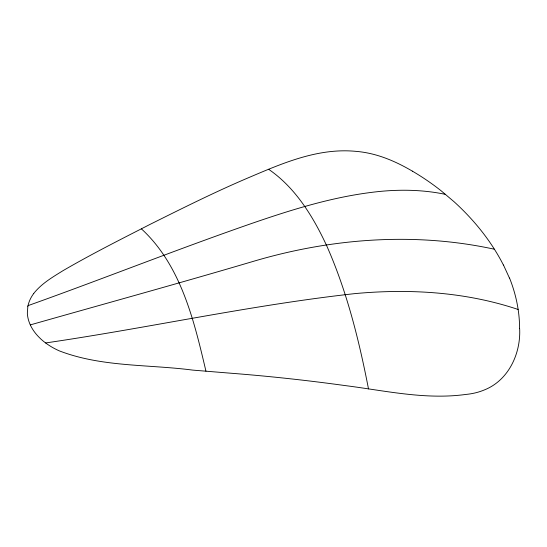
<?xml version="1.0" encoding="UTF-8"?>
<svg xmlns="http://www.w3.org/2000/svg" width="547" height="547" viewBox="0 0 547 547"><rect width="100%" height="100%" fill="white"/><g stroke="black" fill="none" stroke-linecap="round" stroke-linejoin="round"><path stroke-width="0.82" d="M519.65 328.644C520.915 353.492 508.553 380.336 484.478 389.888A59.555 43.767 13.9 0 1 465.818 394.442C425.47 399.98 385.238 390.674 345.362 385.614C307.202 380.35 268.898 376.165 230.492 373.191L192.735 370.107C148.435 364.309 101.653 367.181 59.322 350.873A57.244 42.071 13.9 0 1 40.943 339.119L38.687 336.89A50.249 36.929 13.9 0 1 27.343 313.151L27.829 306.676M33.709 293.5C41.469 283.578 52.608 277.124 63.144 270.594C91.609 254.054 121.024 239.237 150.322 224.249C182.411 208.27 214.492 192.216 247.483 178.144C281.507 163.669 317.239 147.881 355.119 151.28A77.865 57.223 13.9 0 1 364.637 152.449C381.649 155.321 397.607 162.466 412.39 171.156M28.041 305.629C102.898 278.915 176.749 249.453 251.852 223.402C292.645 209.344 334.224 196.366 377.293 191.703A250.82 136.189 -31.6 0 1 395.091 190.411C412.007 189.788 429.039 190.896 445.614 194.404M30.311 324.897C104.573 303.804 179.006 283.332 253.042 261.445C331.038 238.253 414.599 231.846 494.447 249.241M45.633 342.948C148.914 327.865 251.066 305.096 354.846 293.616C409.628 288.542 465.716 291.9 518.146 309.479M268.645 169.296C295.612 187.826 313.24 216.776 326.771 245.931C346.948 291.476 359.03 340.145 368.493 388.903M141.338 228.803C181.03 265.206 194.082 320.754 205.952 371.194M503.479 265.008L509.442 278.04M412.404 171.149A213.774 157.105 13.9 0 1 441.326 190.951L454.119 201.781A250.854 184.36 13.9 0 1 503.411 265.022M509.537 278.026A221.337 162.664 13.9 0 1 519.588 328.638M27.808 306.676A56.676 41.654 13.9 0 1 33.729 293.513"/></g></svg>
